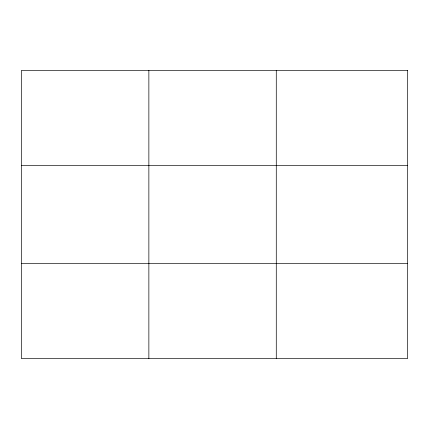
<?xml version="1.0" encoding="UTF-8"?>
<svg xmlns="http://www.w3.org/2000/svg" width="429" height="429" viewBox="0 0 429 429"><rect width="100%" height="100%" fill="white"/><g stroke="black" fill="none" stroke-linecap="round" stroke-linejoin="round"><path stroke-width="0.64" d="M148.863 70.372L148.863 358.628M276.276 70.372L276.276 358.628M21.45 165.497L407.55 165.497M21.45 263.503L407.55 263.503M407.55 70.372L407.55 358.628L21.45 358.628L21.45 70.372L407.55 70.372"/></g></svg>
